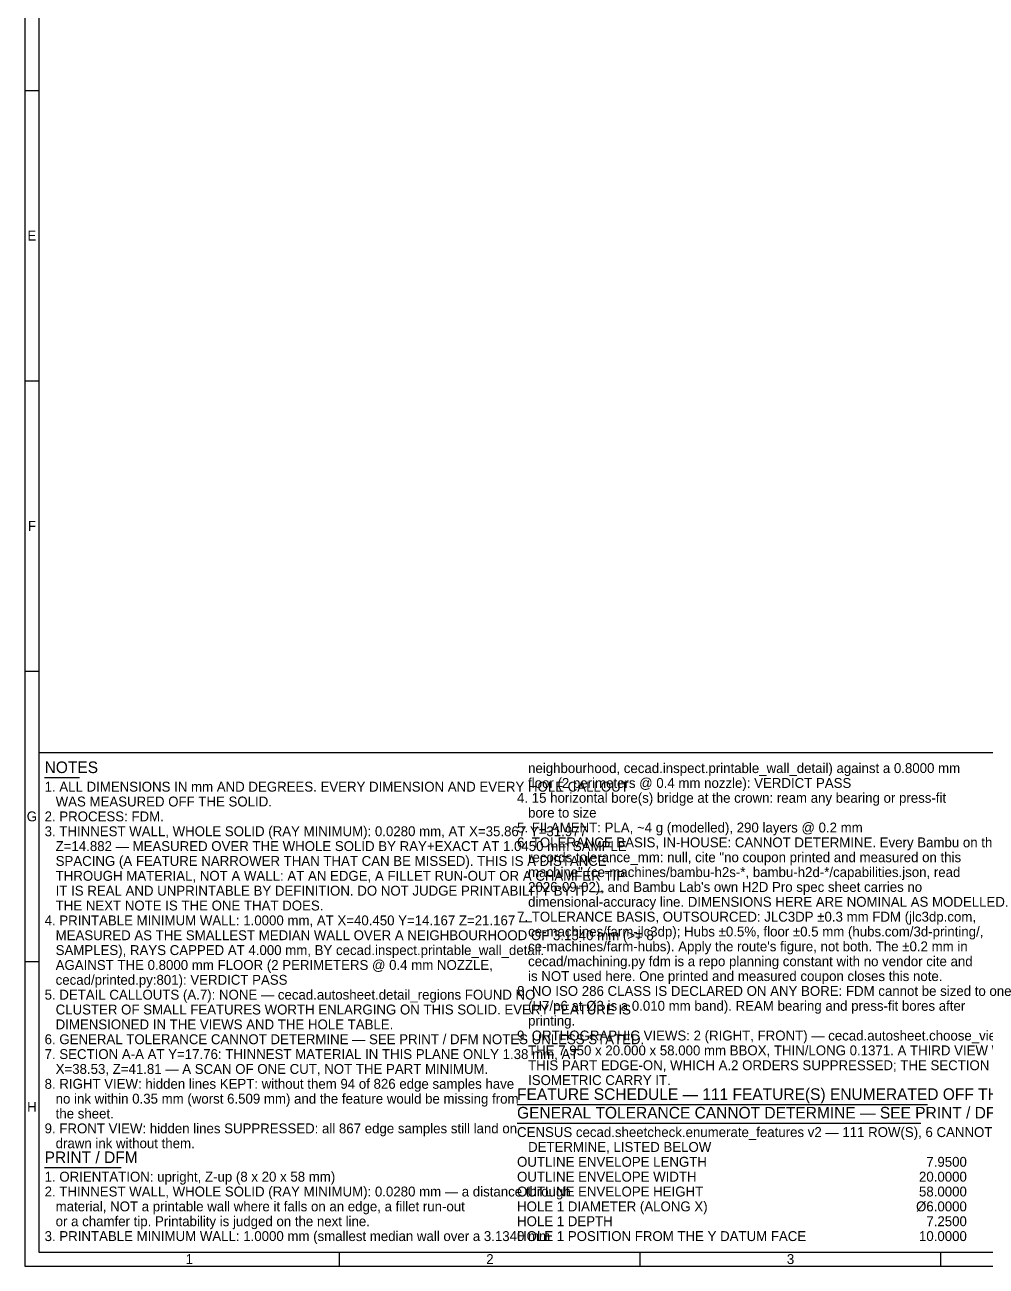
# Model space of a CAD drawing. Header units: millimetres. Extents: x 5 to 1197, y 5 to 836.
# Drawn here: x 5 to 344.8, y 5 to 443.6 of the extents above; entities that cross this region are included whole.
import ezdxf
from ezdxf.enums import TextEntityAlignment as Align

# ---------------------------------------------------------------- set-up
doc = ezdxf.new("R2010")
doc.units = ezdxf.units.MM
for name, color, linetype in [('DIM', 3, 'CONTINUOUS'), ('FRAME', 7, 'CONTINUOUS'), ('TEXT', 3, 'CONTINUOUS'), ('TITLE', 7, 'CONTINUOUS')]:
    doc.layers.add(name, color=color, linetype=linetype)

msp = doc.modelspace()

# ---------------------------------------------------------------- linework, layer by layer
at = {"layer": 'FRAME'}
for p, q in [((10, 831), (10, 10)), ((10, 186.5), (1179, 186.5)), ((10, 10), (1179, 10))]:
    msp.add_line(p, q, dxfattribs=at)
at = {"layer": 'TEXT'}
for p, q in [((12, 177.65), (24.3, 177.65)), ((179, 62.15), (324.14, 62.15)), ((179, 55.5875), (321.68, 55.5875)), ((12, 39.8375), (39.06, 39.8375))]:
    msp.add_line(p, q, dxfattribs=at)
at = {"layer": 'TITLE'}
for p, q in [((5, 836), (5, 5)), ((5, 420.5), (10, 420.5)), ((5, 317.875), (10, 317.875)), ((5, 215.25), (10, 215.25)), ((5, 112.625), (10, 112.625)), ((116.272727, 5), (116.272727, 10)), ((222.545455, 5), (222.545455, 10)), ((328.818182, 5), (328.818182, 10)), ((5, 5), (1184, 5))]:
    msp.add_line(p, q, dxfattribs=at)

# ---------------------------------------------------------------- texts
at = {"layer": 'DIM'}
for s, p in [('7.9500', (338, 40.125)), ('20.0000', (338, 34.875)), ('58.0000', (338, 29.625)), ('Ø6.0000', (338, 24.375)), ('7.2500', (338, 19.125)), ('10.0000', (338, 13.875))]:
    msp.add_text(s, height=3.5, dxfattribs=at).set_placement(p, align=Align.RIGHT)
at = {"layer": 'TEXT'}
for s, height, p in [('NOTES', 4.1, (12, 179.25)), ('   neighbourhood, cecad.inspect.printable_wall_detail) against a 0.8000 mm', 3.5, (179, 179.25)), ('1. ALL DIMENSIONS IN mm AND DEGREES. EVERY DIMENSION AND EVERY HOLE CALLOUT', 3.5, (12, 172.6875)), ('   floor (2 perimeters @ 0.4 mm nozzle): VERDICT PASS', 3.5, (179, 174)), ('4. 15 horizontal bore(s) bridge at the crown: ream any bearing or press-fit', 3.5, (179, 168.75)), ('   WAS MEASURED OFF THE SOLID.', 3.5, (12, 167.4375)), ('   bore to size', 3.5, (179, 163.5)), ('2. PROCESS: FDM.', 3.5, (12, 162.1875)), ('3. THINNEST WALL, WHOLE SOLID (RAY MINIMUM): 0.0280 mm, AT X=35.867 Y=31.977', 3.5, (12, 156.9375)), ('5. FILAMENT: PLA, ~4 g (modelled), 290 layers @ 0.2 mm', 3.5, (179, 158.25)), ('   Z=14.882 — MEASURED OVER THE WHOLE SOLID BY RAY+EXACT AT 1.0450 mm SAMPLE', 3.5, (12, 151.6875)), ('6. TOLERANCE BASIS, IN-HOUSE: CANNOT DETERMINE. Every Bambu on this farm', 3.5, (179, 153)), ('   SPACING (A FEATURE NARROWER THAN THAT CAN BE MISSED). THIS IS A DISTANCE', 3.5, (12, 146.4375)), ('   records tolerance_mm: null, cite "no coupon printed and measured on this', 3.5, (179, 147.75)), ('   machine" (ce-machines/bambu-h2s-*, bambu-h2d-*/capabilities.json, read', 3.5, (179, 142.5)), ('   THROUGH MATERIAL, NOT A WALL: AT AN EDGE, A FILLET RUN-OUT OR A CHAMFER TIP', 3.5, (12, 141.1875)), ("   2026-09-02), and Bambu Lab's own H2D Pro spec sheet carries no", 3.5, (179, 137.25)), ('   IT IS REAL AND UNPRINTABLE BY DEFINITION. DO NOT JUDGE PRINTABILITY BY IT —', 3.5, (12, 135.9375)), ('   THE NEXT NOTE IS THE ONE THAT DOES.', 3.5, (12, 130.6875)), ('   dimensional-accuracy line. DIMENSIONS HERE ARE NOMINAL AS MODELLED.', 3.5, (179, 132)), ('4. PRINTABLE MINIMUM WALL: 1.0000 mm, AT X=40.450 Y=14.167 Z=21.167 —', 3.5, (12, 125.4375)), ('7. TOLERANCE BASIS, OUTSOURCED: JLC3DP ±0.3 mm FDM (jlc3dp.com,', 3.5, (179, 126.75)), ('   MEASURED AS THE SMALLEST MEDIAN WALL OVER A NEIGHBOURHOOD OF 3.1340 mm (>= 8', 3.5, (12, 120.1875)), ('   ce-machines/farm-jlc3dp); Hubs ±0.5%, floor ±0.5 mm (hubs.com/3d-printing/,', 3.5, (179, 121.5)), ('   SAMPLES), RAYS CAPPED AT 4.000 mm, BY cecad.inspect.printable_wall_detail.', 3.5, (12, 114.9375)), ("   ce-machines/farm-hubs). Apply the route's figure, not both. The ±0.2 mm in", 3.5, (179, 116.25)), ('   cecad/machining.py fdm is a repo planning constant with no vendor cite and', 3.5, (179, 111)), ('   AGAINST THE 0.8000 mm FLOOR (2 PERIMETERS @ 0.4 mm NOZZLE,', 3.5, (12, 109.6875)), ('   cecad/printed.py:801): VERDICT PASS', 3.5, (12, 104.4375)), ('   is NOT used here. One printed and measured coupon closes this note.', 3.5, (179, 105.75)), ('5. DETAIL CALLOUTS (A.7): NONE — cecad.autosheet.detail_regions FOUND NO', 3.5, (12, 99.1875)), ('8. NO ISO 286 CLASS IS DECLARED ON ANY BORE: FDM cannot be sized to one', 3.5, (179, 100.5)), ('   CLUSTER OF SMALL FEATURES WORTH ENLARGING ON THIS SOLID. EVERY FEATURE IS', 3.5, (12, 93.9375)), ('   (H7/p6 at Ø3 is a 0.010 mm band). REAM bearing and press-fit bores after', 3.5, (179, 95.25)), ('   DIMENSIONED IN THE VIEWS AND THE HOLE TABLE.', 3.5, (12, 88.6875)), ('   printing.', 3.5, (179, 90)), ('9. ORTHOGRAPHIC VIEWS: 2 (RIGHT, FRONT) — cecad.autosheet.choose_views ON', 3.5, (179, 84.75)), ('6. GENERAL TOLERANCE CANNOT DETERMINE — SEE PRINT / DFM NOTES UNLESS STATED.', 3.5, (12, 83.4375)), ('7. SECTION A-A AT Y=17.76: THINNEST MATERIAL IN THIS PLANE ONLY 1.38 mm, AT', 3.5, (12, 78.1875)), ('   THE 7.950 x 20.000 x 58.000 mm BBOX, THIN/LONG 0.1371. A THIRD VIEW WOULD BE', 3.5, (179, 79.5)), ('   X=38.53, Z=41.81 — A SCAN OF ONE CUT, NOT THE PART MINIMUM.', 3.5, (12, 72.9375)), ('   THIS PART EDGE-ON, WHICH A.2 ORDERS SUPPRESSED; THE SECTION AND THE', 3.5, (179, 74.25)), ('8. RIGHT VIEW: hidden lines KEPT: without them 94 of 826 edge samples have', 3.5, (12, 67.6875)), ('   ISOMETRIC CARRY IT.', 3.5, (179, 69)), ('   no ink within 0.35 mm (worst 6.509 mm) and the feature would be missing from', 3.5, (12, 62.4375)), ('FEATURE SCHEDULE — 111 FEATURE(S) ENUMERATED OFF THE SOLID,', 4.1, (179, 63.75)), ('GENERAL TOLERANCE CANNOT DETERMINE — SEE PRINT / DFM NOTES', 4.1, (179, 57.1875)), ('   the sheet.', 3.5, (12, 57.1875)), ('9. FRONT VIEW: hidden lines SUPPRESSED: all 867 edge samples still land on', 3.5, (12, 51.9375)), ('CENSUS cecad.sheetcheck.enumerate_features v2 — 111 ROW(S), 6 CANNOT', 3.5, (179, 50.625)), ('   drawn ink without them.', 3.5, (12, 46.6875)), ('   DETERMINE, LISTED BELOW', 3.5, (179, 45.375)), ('PRINT / DFM', 4.1, (12, 41.4375)), ('OUTLINE ENVELOPE LENGTH', 3.5, (179, 40.125)), ('1. ORIENTATION: upright, Z-up (8 x 20 x 58 mm)', 3.5, (12, 34.875)), ('OUTLINE ENVELOPE WIDTH', 3.5, (179, 34.875)), ('2. THINNEST WALL, WHOLE SOLID (RAY MINIMUM): 0.0280 mm — a distance through', 3.5, (12, 29.625)), ('OUTLINE ENVELOPE HEIGHT', 3.5, (179, 29.625)), ('   material, NOT a printable wall where it falls on an edge, a fillet run-out', 3.5, (12, 24.375)), ('HOLE 1 DIAMETER (ALONG X)', 3.5, (179, 24.375)), ('   or a chamfer tip. Printability is judged on the next line.', 3.5, (12, 19.125)), ('HOLE 1 DEPTH', 3.5, (179, 19.125)), ('3. PRINTABLE MINIMUM WALL: 1.0000 mm (smallest median wall over a 3.1340 mm', 3.5, (12, 13.875)), ('HOLE 1 POSITION FROM THE Y DATUM FACE', 3.5, (179, 13.875))]:
    msp.add_text(s, height=height, dxfattribs=at).set_placement(p)
at = {"layer": 'TITLE'}
for s, p in [('E', (7.5, 369.1875)), ('F', (7.5, 266.5625)), ('G', (7.5, 163.9375)), ('H', (7.5, 61.3125)), ('1', (63.136364, 7.5)), ('2', (169.409091, 7.5)), ('3', (275.681818, 7.5))]:
    msp.add_text(s, height=3.5, dxfattribs=at).set_placement(p, align=Align.MIDDLE_CENTER)

doc.saveas('drawing.dxf')
